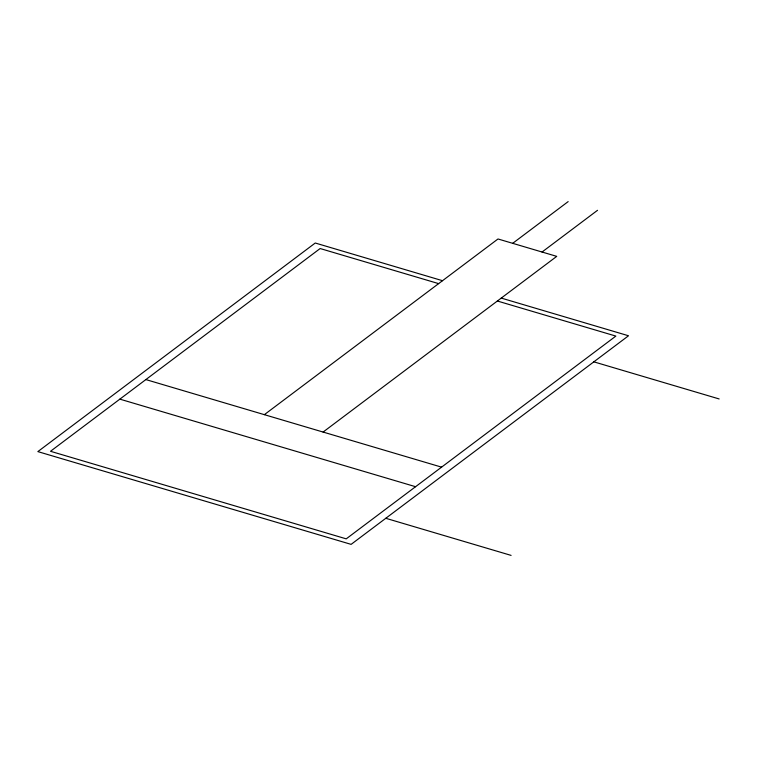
<?xml version="1.0" encoding="UTF-8"?>
<svg xmlns="http://www.w3.org/2000/svg" width="757" height="757" viewBox="0 0 757 757"><rect width="100%" height="100%" fill="white"/><g stroke="black" fill="none" stroke-linecap="round" stroke-linejoin="round"><path stroke-width="1.14" d="M264.354 414.666L498.002 238.975L556.736 256.368L323.097 432.058M512.688 243.328L568.166 201.608M542.05 252.024L597.528 210.304M442.514 280.696L315.253 243.016L37.85 451.607L351.116 544.368L628.518 335.767L501.257 298.088M438.634 283.62L320.145 248.533L50.501 451.286L346.223 538.852L615.867 336.089L497.368 301.012M593.848 361.846L719.15 398.948M145.864 379.579L441.586 467.145M119.852 399.138L415.574 486.704M385.796 518.29L511.098 555.392"/></g></svg>
